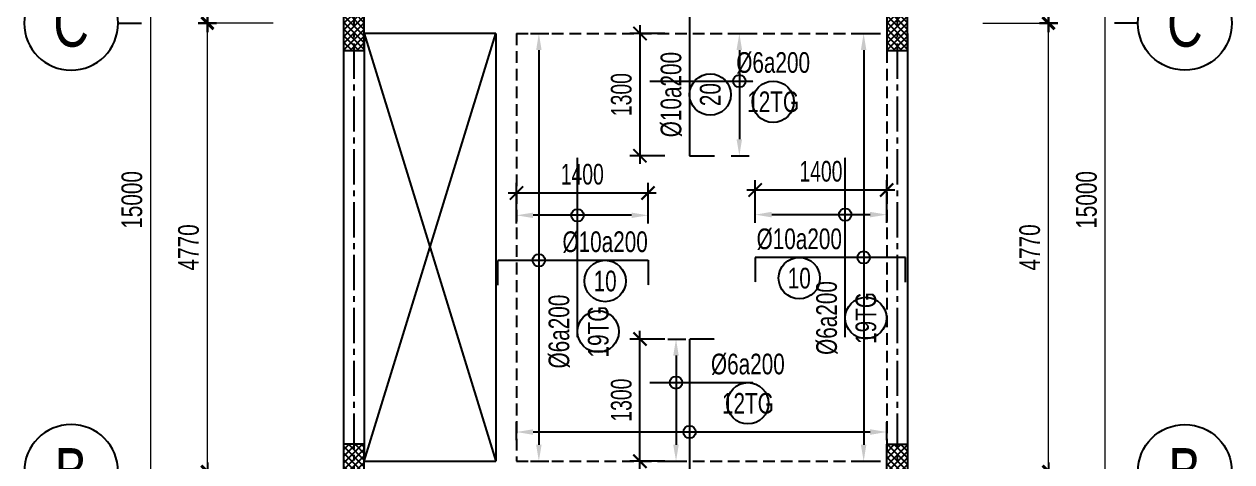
# Model space of a CAD drawing. Header units: inches. Extents: x -3538 to 66114, y -2541134 to 4288.
# Drawn here: x 15742 to 28596, y -73862 to -69207 of the extents above; entities that cross this region are included whole.
import ezdxf
from ezdxf.enums import TextEntityAlignment as Align

# ---------------------------------------------------------------- set-up
doc = ezdxf.new("R2010")
doc.units = ezdxf.units.IN
doc.header["$MEASUREMENT"] = 0
for name, pattern in [('HIDDEN', [0.375, 0.25, -0.125]), ('Xref Grid (A1)$0$CENTER2', [1.125, 0.75, -0.125, 0.125, -0.125]), ('Xref Structure Plan 2 (A1)$0$HIDDEN', [0.375, 0.25, -0.125])]:
    doc.linetypes.add(name, pattern=pattern)
doc.layers.get('DEFPOINTS').update_dxf_attribs({"color": 87})
for name, color, linetype in [('KCS_CHI', 8, 'Continuous'), ('KCS_DIM', 8, 'Continuous'), ('KCS_SOTHEP_CIRCLE', 1, 'Continuous'), ('KCS_SOTHEP_TEXT', 2, 'Continuous'), ('KCS_STEEL_TOP', 4, 'HIDDEN'), ('KCS_TEXT', 7, 'Continuous'), ('Xref Column Plan 1 (A1)$0$$0$09.COLUMN', 4, 'Continuous'), ('Xref Column Plan 1 (A1)$0$10.HATCH', 9, 'Continuous'), ('Xref Grid (A1)$0$01.AXIS', 160, 'Xref Grid (A1)$0$CENTER2'), ('Xref Grid (A1)$0$02.DIM', 8, 'Continuous'), ('Xref Structure Plan 2 (A1)$0$03.BORDER', 3, 'Continuous'), ('Xref Structure Plan 2 (A1)$0$04.HIDDEN', 8, 'Xref Structure Plan 2 (A1)$0$HIDDEN'), ('Xref Structure Plan 2 (A1)$0$11.NOTE', 8, 'Continuous')]:
    doc.layers.add(name, color=color, linetype=linetype)
doc.layers.add('Xref Column Plan 1 (A1)$0$KHUNGTEN', color=7, linetype='Continuous', lineweight=20)
doc.layers.add('Xref Structure Plan 2 (A1)$0$KHUNGTEN', color=7, linetype='Continuous', lineweight=20)
doc.styles.add('KCS_SMTEXT', font='3t-unicode.shx', dxfattribs={"width": 0.7})
doc.styles.add('Xref Grid (A1)$0$BIGTEXT', font='arial.ttf', dxfattribs={"width": 0.8})
doc.styles.add('Xref Grid (A1)$0$SMTEXT', font='3t-unicode.shx', dxfattribs={"width": 0.75})
doc.dimstyles.new('KCS_DIM88', dxfattribs={"dimscale": 88, "dimtxt": 2.5, "dimasz": 1.6, "dimexe": 1.2, "dimexo": 0, "dimgap": 1, "dimtad": 1, "dimdec": 0, "dimzin": 0, "dimdsep": 46, "dimtxsty": 'KCS_SMTEXT', "dimblk": 'ARCHTICK', "dimcen": 0, "dimdle": 1, "dimclrd": 8, "dimclre": 8, "dimclrt": 7, "dimadec": 0, "dimazin": 0, "dimtfac": 1, "dimtdec": 0, "dimtix": 1, "dimtmove": 2, "dimatfit": 3, "dimfxl": 1, "dimtolj": 1, "dimtzin": 0, "dimarcsym": 0})
doc.dimstyles.new('KCS_DIM88_LE', dxfattribs={"dimscale": 88, "dimtxt": 0.001, "dimasz": 2, "dimexe": 1.2, "dimexo": 0, "dimgap": 1, "dimtad": 1, "dimdec": 0, "dimzin": 0, "dimdsep": 46, "dimtxsty": 'KCS_SMTEXT', "dimcen": 0, "dimdle": 1, "dimclrd": 256, "dimclre": 256, "dimclrt": 2, "dimadec": 0, "dimazin": 0, "dimtfac": 1, "dimtdec": 0, "dimtix": 1, "dimtmove": 2, "dimatfit": 3, "dimfxl": 1, "dimtolj": 1, "dimtzin": 0, "dimarcsym": 0})
doc.dimstyles.new('Xref Grid (A1)$0$X1', dxfattribs={"dimtxt": 220, "dimasz": 0.8, "dimexe": 0, "dimexo": 0, "dimgap": 90, "dimtad": 1, "dimdec": 0, "dimzin": 13, "dimdsep": 46, "dimtxsty": 'Xref Grid (A1)$0$SMTEXT', "dimblk1": 'Xref Grid (A1)$0$CHEO', "dimblk2": 'Xref Grid (A1)$0$CHEO', "dimsah": 1, "dimcen": 0, "dimclrd": 256, "dimclre": 256, "dimclrt": 2, "dimadec": 0, "dimazin": 0, "dimtfac": 1, "dimtdec": 0, "dimtix": 1, "dimtmove": 2, "dimatfit": 3, "dimldrblk": 'Xref Grid (A1)$0$CHEO', "dimfxl": 1, "dimtolj": 1, "dimtzin": 13, "dimarcsym": 0})

# ---------------------------------------------------------------- blocks, each defined once
blk = doc.blocks.new('Xref Grid (A1)$0$CHEO')
at = {"layer": 'Xref Grid (A1)$0$02.DIM'}
for points in [[(-121, 0), (121, 0)], [(0, 121), (0, -121)]]:
    blk.add_lwpolyline(points, dxfattribs=at)
at = {"layer": 'Xref Grid (A1)$0$02.DIM', "const_width": 40}
blk.add_lwpolyline([(80, 80), (-80, -81)], dxfattribs=at)
blk = doc.blocks.new('*D132')
at = {"layer": 'DEFPOINTS', "color": 0, "transparency": 16777216}
for p in [(-1560, 9270), (-859, 9270), (-859, 4500)]:
    blk.add_point(p, dxfattribs=at)
at = {"layer": 'Xref Grid (A1)$0$02.DIM', "lineweight": -2, "transparency": 16777216}
for p, q in [((-859, 9270), (-1560, 9270)), ((-1560, 4501), (-1560, 9269)), ((-859, 4500), (-1560, 4500))]:
    blk.add_line(p, q, dxfattribs=at)
at = {"layer": 'Xref Grid (A1)$0$02.DIM', "lineweight": -2, "transparency": 16777216, "xscale": 0.8, "yscale": 0.8, "zscale": 0.8}
for p, rotation in [((-1560, 9270), 90), ((-1560, 4500), 270)]:
    blk.add_blockref('Xref Grid (A1)$0$CHEO', p, dxfattribs=dict(at, rotation=rotation))
at = {"layer": 'Xref Grid (A1)$0$02.DIM', "color": 2, "transparency": 16777216, "insert": (-1760, 6885), "char_height": 220, "attachment_point": 5, "rotation": 90, "style": 'Xref Grid (A1)$0$SMTEXT'}
blk.add_mtext('\\A1;4770', dxfattribs=at)
blk = doc.blocks.new('*D133')
at = {"layer": 'DEFPOINTS', "color": 0, "transparency": 16777216}
for p in [(-1560, 14780), (-859, 14780), (-859, 9270)]:
    blk.add_point(p, dxfattribs=at)
at = {"layer": 'Xref Grid (A1)$0$02.DIM', "lineweight": -2, "transparency": 16777216}
for p, q in [((-859, 14780), (-1560, 14780)), ((-1560, 9271), (-1560, 14779)), ((-859, 9270), (-1560, 9270))]:
    blk.add_line(p, q, dxfattribs=at)
at = {"layer": 'Xref Grid (A1)$0$02.DIM', "lineweight": -2, "transparency": 16777216, "xscale": 0.8, "yscale": 0.8, "zscale": 0.8}
for p, rotation in [((-1560, 14780), 90), ((-1560, 9270), 270)]:
    blk.add_blockref('Xref Grid (A1)$0$CHEO', p, dxfattribs=dict(at, rotation=rotation))
at = {"layer": 'Xref Grid (A1)$0$02.DIM', "color": 2, "transparency": 16777216, "insert": (-1760, 12025), "char_height": 220, "attachment_point": 5, "rotation": 90, "style": 'Xref Grid (A1)$0$SMTEXT'}
blk.add_mtext('\\A1;5510', dxfattribs=at)
blk = doc.blocks.new('*D135')
at = {"layer": 'DEFPOINTS', "color": 0, "transparency": 16777216}
for p in [(-2163, 14890), (-859, 14890), (-859, -110)]:
    blk.add_point(p, dxfattribs=at)
at = {"layer": 'Xref Grid (A1)$0$02.DIM', "lineweight": -2, "transparency": 16777216}
for p, q in [((-859, 14890), (-2163, 14890)), ((-2163, -110), (-2163, 14889)), ((-859, -110), (-2163, -110))]:
    blk.add_line(p, q, dxfattribs=at)
at = {"layer": 'Xref Grid (A1)$0$02.DIM', "lineweight": -2, "transparency": 16777216, "xscale": 0.8, "yscale": 0.8, "zscale": 0.8}
for p, rotation in [((-2163, 14890), 90), ((-2163, -110), 270)]:
    blk.add_blockref('Xref Grid (A1)$0$CHEO', p, dxfattribs=dict(at, rotation=rotation))
at = {"layer": 'Xref Grid (A1)$0$02.DIM', "color": 2, "transparency": 16777216, "insert": (-2363, 7390), "char_height": 220, "attachment_point": 5, "rotation": 90, "style": 'Xref Grid (A1)$0$SMTEXT'}
blk.add_mtext('\\A1;15000', dxfattribs=at)
blk = doc.blocks.new('Xref Grid (A1)$0$_Axis name')
at = {"layer": 'Xref Grid (A1)$0$02.DIM'}
blk.add_line((0, 2.5), (0, 0), dxfattribs=at)
blk.add_circle((0, 7.5), 5, dxfattribs=at)
at = {"layer": 'Xref Grid (A1)$0$02.DIM', "style": 'Xref Grid (A1)$0$BIGTEXT', "width": 0.75}
blk.add_attdef('.', text='', height=5, dxfattribs=at).set_placement((0, 7.5), align=Align.MIDDLE)
blk = doc.blocks.new('*D141')
at = {"layer": 'DEFPOINTS', "color": 0, "transparency": 16777216}
for p in [(6693, 9270), (7393, 9270), (6693, 4500)]:
    blk.add_point(p, dxfattribs=at)
at = {"layer": 'Xref Grid (A1)$0$02.DIM', "lineweight": -2, "transparency": 16777216}
for p, q in [((6693, 9270), (7393, 9270)), ((7393, 4501), (7393, 9269)), ((6693, 4500), (7393, 4500))]:
    blk.add_line(p, q, dxfattribs=at)
at = {"layer": 'Xref Grid (A1)$0$02.DIM', "lineweight": -2, "transparency": 16777216, "xscale": 0.8, "yscale": 0.8, "zscale": 0.8}
for p, rotation in [((7393, 9270), 90), ((7393, 4500), 270)]:
    blk.add_blockref('Xref Grid (A1)$0$CHEO', p, dxfattribs=dict(at, rotation=rotation))
at = {"layer": 'Xref Grid (A1)$0$02.DIM', "color": 2, "transparency": 16777216, "insert": (7193, 6885), "char_height": 220, "attachment_point": 5, "rotation": 90, "style": 'Xref Grid (A1)$0$SMTEXT'}
blk.add_mtext('\\A1;4770', dxfattribs=at)
blk = doc.blocks.new('*D142')
at = {"layer": 'DEFPOINTS', "color": 0, "transparency": 16777216}
for p in [(6773, 14780), (7393, 14780), (6693, 9270)]:
    blk.add_point(p, dxfattribs=at)
at = {"layer": 'Xref Grid (A1)$0$02.DIM', "lineweight": -2, "transparency": 16777216}
for p, q in [((6773, 14780), (7393, 14780)), ((7393, 9271), (7393, 14779)), ((6693, 9270), (7393, 9270))]:
    blk.add_line(p, q, dxfattribs=at)
at = {"layer": 'Xref Grid (A1)$0$02.DIM', "lineweight": -2, "transparency": 16777216, "xscale": 0.8, "yscale": 0.8, "zscale": 0.8}
for p, rotation in [((7393, 14780), 90), ((7393, 9270), 270)]:
    blk.add_blockref('Xref Grid (A1)$0$CHEO', p, dxfattribs=dict(at, rotation=rotation))
at = {"layer": 'Xref Grid (A1)$0$02.DIM', "color": 2, "transparency": 16777216, "insert": (7193, 12025), "char_height": 220, "attachment_point": 5, "rotation": 90, "style": 'Xref Grid (A1)$0$SMTEXT'}
blk.add_mtext('\\A1;5510', dxfattribs=at)
blk = doc.blocks.new('*D143')
at = {"layer": 'DEFPOINTS', "color": 0, "transparency": 16777216}
for p in [(6773, 14890), (7997, 14890), (6693, -110)]:
    blk.add_point(p, dxfattribs=at)
at = {"layer": 'Xref Grid (A1)$0$02.DIM', "lineweight": -2, "transparency": 16777216}
for p, q in [((6773, 14890), (7997, 14890)), ((7997, -109), (7997, 14889)), ((6693, -110), (7997, -110))]:
    blk.add_line(p, q, dxfattribs=at)
at = {"layer": 'Xref Grid (A1)$0$02.DIM', "lineweight": -2, "transparency": 16777216, "xscale": 0.8, "yscale": 0.8, "zscale": 0.8}
for p, rotation in [((7997, 14890), 90), ((7997, -110), 270)]:
    blk.add_blockref('Xref Grid (A1)$0$CHEO', p, dxfattribs=dict(at, rotation=rotation))
at = {"layer": 'Xref Grid (A1)$0$02.DIM', "color": 2, "transparency": 16777216, "insert": (7797, 7390), "char_height": 220, "attachment_point": 5, "rotation": 90, "style": 'Xref Grid (A1)$0$SMTEXT'}
blk.add_mtext('\\A1;15000', dxfattribs=at)
blk = doc.blocks.new('_ArchTick')
at = {"color": 0, "linetype": 'ByBlock', "const_width": 0.15}
blk.add_lwpolyline([(-0.5, -0.5), (0.5, 0.5)], dxfattribs=at)
blk = doc.blocks.new('*D229')
at = {"layer": 'DEFPOINTS', "color": 0, "transparency": 16777216}
for p in [(22560, -69306), (22296, -70606), (22560, -70606)]:
    blk.add_point(p, dxfattribs=at)
at = {"layer": 'KCS_DIM', "color": 8, "lineweight": -2, "transparency": 16777216}
for p, q in [((22296, -69218), (22296, -70694)), ((22560, -69306), (22190, -69306)), ((22560, -70606), (22190, -70606))]:
    blk.add_line(p, q, dxfattribs=at)
at = {"layer": 'KCS_DIM', "color": 8, "lineweight": -2, "transparency": 16777216, "xscale": 140.8, "yscale": 140.8, "zscale": 140.8}
for p, rotation in [((22296, -69306), 90), ((22296, -70606), 270)]:
    blk.add_blockref('_ArchTick', p, dxfattribs=dict(at, rotation=rotation))
at = {"layer": 'KCS_DIM', "color": 7, "transparency": 16777216, "insert": (22098, -69956), "char_height": 220, "attachment_point": 5, "rotation": 90, "style": 'KCS_SMTEXT'}
blk.add_mtext('\\A1;1300', dxfattribs=at)
blk = doc.blocks.new('*D233')
at = {"layer": 'DEFPOINTS', "color": 0, "transparency": 16777216}
for p in [(22296, -72556), (22560, -72556), (22560, -73856)]:
    blk.add_point(p, dxfattribs=at)
at = {"layer": 'KCS_DIM', "color": 8, "lineweight": -2, "transparency": 16777216}
for p, q in [((22296, -73944), (22296, -72468)), ((22560, -72556), (22190, -72556)), ((22560, -73856), (22190, -73856))]:
    blk.add_line(p, q, dxfattribs=at)
at = {"layer": 'KCS_DIM', "color": 8, "lineweight": -2, "transparency": 16777216, "xscale": 140.8, "yscale": 140.8, "zscale": 140.8}
for p, rotation in [((22296, -72556), 90), ((22296, -73856), 270)]:
    blk.add_blockref('_ArchTick', p, dxfattribs=dict(at, rotation=rotation))
at = {"layer": 'KCS_DIM', "color": 7, "transparency": 16777216, "insert": (22098, -73206), "char_height": 220, "attachment_point": 5, "rotation": 90, "style": 'KCS_SMTEXT'}
blk.add_mtext('\\A1;1300', dxfattribs=at)
blk = doc.blocks.new('*D234')
at = {"layer": 'DEFPOINTS', "color": 0, "transparency": 16777216}
for p in [(20982, -73633), (24922, -73545), (24922, -73633)]:
    blk.add_point(p, dxfattribs=at)
at = {"layer": 'KCS_DIM', "lineweight": -2, "transparency": 16777216}
for p, q in [((20982, -73633), (20982, -73440)), ((24922, -73633), (24922, -73440)), ((21158, -73545), (24746, -73545))]:
    blk.add_line(p, q, dxfattribs=at)
at = {"layer": 'KCS_DIM', "transparency": 16777216}
for points in [[(21158, -73516), (21158, -73575), (20982, -73545)], [(24746, -73516), (24746, -73575), (24922, -73545)]]:
    blk.add_solid(points, dxfattribs=at)
at = {"layer": 'KCS_DIM', "color": 2, "transparency": 16777216, "insert": (22952, -73457), "char_height": 0.088, "attachment_point": 5, "style": 'KCS_SMTEXT'}
blk.add_mtext('\\A1;3940', dxfattribs=at)
blk = doc.blocks.new('*D240')
at = {"layer": 'DEFPOINTS', "color": 0, "transparency": 16777216}
for p in [(22382, -71002), (20982, -71266), (22382, -71266)]:
    blk.add_point(p, dxfattribs=at)
at = {"layer": 'KCS_DIM', "color": 8, "lineweight": -2, "transparency": 16777216}
for p, q in [((20982, -71266), (20982, -70896)), ((22382, -71266), (22382, -70896)), ((20894, -71002), (22470, -71002))]:
    blk.add_line(p, q, dxfattribs=at)
at = {"layer": 'KCS_DIM', "color": 8, "lineweight": -2, "transparency": 16777216, "xscale": 140.8, "yscale": 140.8, "zscale": 140.8, "rotation": 180}
blk.add_blockref('_ArchTick', (20982, -71002), dxfattribs=at)
at = {"layer": 'KCS_DIM', "color": 8, "lineweight": -2, "transparency": 16777216, "xscale": 140.8, "yscale": 140.8, "zscale": 140.8}
blk.add_blockref('_ArchTick', (22382, -71002), dxfattribs=at)
at = {"layer": 'KCS_DIM', "color": 7, "transparency": 16777216, "insert": (21682, -70804), "char_height": 220, "attachment_point": 5, "style": 'KCS_SMTEXT'}
blk.add_mtext('\\A1;1400', dxfattribs=at)
blk = doc.blocks.new('*D241')
at = {"layer": 'DEFPOINTS', "color": 0, "transparency": 16777216}
for p in [(21132, -69306), (21132, -73856), (21220, -73856)]:
    blk.add_point(p, dxfattribs=at)
at = {"layer": 'KCS_DIM', "lineweight": -2, "transparency": 16777216}
for p, q in [((21132, -69306), (21326, -69306)), ((21220, -69482), (21220, -73680)), ((21132, -73856), (21326, -73856))]:
    blk.add_line(p, q, dxfattribs=at)
at = {"layer": 'KCS_DIM', "transparency": 16777216}
for points in [[(21191, -69482), (21249, -69482), (21220, -69306)], [(21191, -73680), (21249, -73680), (21220, -73856)]]:
    blk.add_solid(points, dxfattribs=at)
at = {"layer": 'KCS_DIM', "color": 2, "transparency": 16777216, "insert": (21132, -71581), "char_height": 0.088, "attachment_point": 5, "rotation": 90, "style": 'KCS_SMTEXT'}
blk.add_mtext('\\A1;4550', dxfattribs=at)
blk = doc.blocks.new('*D242')
at = {"layer": 'DEFPOINTS', "color": 0, "transparency": 16777216}
for p in [(23522, -70971), (23522, -71235), (24922, -71235)]:
    blk.add_point(p, dxfattribs=at)
at = {"layer": 'KCS_DIM', "color": 8, "lineweight": -2, "transparency": 16777216}
for p, q in [((23522, -71235), (23522, -70865)), ((24922, -71235), (24922, -70865)), ((25010, -70971), (23434, -70971))]:
    blk.add_line(p, q, dxfattribs=at)
at = {"layer": 'KCS_DIM', "color": 8, "lineweight": -2, "transparency": 16777216, "xscale": 140.8, "yscale": 140.8, "zscale": 140.8, "rotation": 180}
blk.add_blockref('_ArchTick', (23522, -70971), dxfattribs=at)
at = {"layer": 'KCS_DIM', "color": 8, "lineweight": -2, "transparency": 16777216, "xscale": 140.8, "yscale": 140.8, "zscale": 140.8}
blk.add_blockref('_ArchTick', (24922, -70971), dxfattribs=at)
at = {"layer": 'KCS_DIM', "color": 7, "transparency": 16777216, "insert": (24222, -70773), "char_height": 220, "attachment_point": 5, "style": 'KCS_SMTEXT'}
blk.add_mtext('\\A1;1400', dxfattribs=at)
blk = doc.blocks.new('*D243')
at = {"layer": 'DEFPOINTS', "color": 0, "transparency": 16777216}
for p in [(24589, -69306), (24589, -73856), (24677, -73856)]:
    blk.add_point(p, dxfattribs=at)
at = {"layer": 'KCS_DIM', "lineweight": -2, "transparency": 16777216}
for p, q in [((24589, -69306), (24782, -69306)), ((24677, -69482), (24677, -73680)), ((24589, -73856), (24782, -73856))]:
    blk.add_line(p, q, dxfattribs=at)
at = {"layer": 'KCS_DIM', "transparency": 16777216}
for points in [[(24647, -69482), (24706, -69482), (24677, -69306)], [(24647, -73680), (24706, -73680), (24677, -73856)]]:
    blk.add_solid(points, dxfattribs=at)
at = {"layer": 'KCS_DIM', "color": 2, "transparency": 16777216, "insert": (24589, -71581), "char_height": 0.088, "attachment_point": 5, "rotation": 90, "style": 'KCS_SMTEXT'}
blk.add_mtext('\\A1;4550', dxfattribs=at)
blk = doc.blocks.new('*D219')
at = {"layer": 'DEFPOINTS', "color": 0, "transparency": 16777216}
for p in [(23266, -69306), (23266, -70606), (23354, -70606)]:
    blk.add_point(p, dxfattribs=at)
at = {"layer": 'KCS_DIM', "lineweight": -2, "transparency": 16777216}
for p, q in [((23266, -69306), (23459, -69306)), ((23354, -69482), (23354, -70430)), ((23266, -70606), (23459, -70606))]:
    blk.add_line(p, q, dxfattribs=at)
at = {"layer": 'KCS_DIM', "transparency": 16777216}
for points in [[(23324, -69482), (23383, -69482), (23354, -69306)], [(23324, -70430), (23383, -70430), (23354, -70606)]]:
    blk.add_solid(points, dxfattribs=at)
at = {"layer": 'KCS_DIM', "color": 2, "transparency": 16777216, "insert": (23266, -69956), "char_height": 0.088, "attachment_point": 5, "rotation": 90, "style": 'KCS_SMTEXT'}
blk.add_mtext('\\A1;1300', dxfattribs=at)
blk = doc.blocks.new('*D218')
at = {"layer": 'DEFPOINTS', "color": 0, "transparency": 16777216}
for p in [(22592, -72556), (22592, -73856), (22680, -73856)]:
    blk.add_point(p, dxfattribs=at)
at = {"layer": 'KCS_DIM', "lineweight": -2, "transparency": 16777216}
for p, q in [((22592, -72556), (22785, -72556)), ((22680, -72732), (22680, -73680)), ((22592, -73856), (22785, -73856))]:
    blk.add_line(p, q, dxfattribs=at)
at = {"layer": 'KCS_DIM', "transparency": 16777216}
for points in [[(22650, -72732), (22709, -72732), (22680, -72556)], [(22650, -73680), (22709, -73680), (22680, -73856)]]:
    blk.add_solid(points, dxfattribs=at)
at = {"layer": 'KCS_DIM', "color": 2, "transparency": 16777216, "insert": (22592, -73206), "char_height": 0.088, "attachment_point": 5, "rotation": 90, "style": 'KCS_SMTEXT'}
blk.add_mtext('\\A1;1300', dxfattribs=at)
blk = doc.blocks.new('*D215')
at = {"layer": 'DEFPOINTS', "color": 0, "transparency": 16777216}
for p in [(20982, -71240), (20982, -71328), (22382, -71328)]:
    blk.add_point(p, dxfattribs=at)
at = {"layer": 'KCS_DIM', "lineweight": -2, "transparency": 16777216}
for p, q in [((20982, -71328), (20982, -71135)), ((22382, -71328), (22382, -71135)), ((22206, -71240), (21158, -71240))]:
    blk.add_line(p, q, dxfattribs=at)
at = {"layer": 'KCS_DIM', "transparency": 16777216}
for points in [[(21158, -71211), (21158, -71269), (20982, -71240)], [(22206, -71211), (22206, -71269), (22382, -71240)]]:
    blk.add_solid(points, dxfattribs=at)
at = {"layer": 'KCS_DIM', "color": 2, "transparency": 16777216, "insert": (21682, -71152), "char_height": 0.088, "attachment_point": 5, "style": 'KCS_SMTEXT'}
blk.add_mtext('\\A1;1400', dxfattribs=at)
blk = doc.blocks.new('*D217')
at = {"layer": 'DEFPOINTS', "color": 0, "transparency": 16777216}
for p in [(23522, -71321), (24922, -71233), (24922, -71321)]:
    blk.add_point(p, dxfattribs=at)
at = {"layer": 'KCS_DIM', "lineweight": -2, "transparency": 16777216}
for p, q in [((23522, -71321), (23522, -71127)), ((24922, -71321), (24922, -71127)), ((23698, -71233), (24746, -71233))]:
    blk.add_line(p, q, dxfattribs=at)
at = {"layer": 'KCS_DIM', "transparency": 16777216}
for points in [[(23698, -71203), (23698, -71262), (23522, -71233)], [(24746, -71203), (24746, -71262), (24922, -71233)]]:
    blk.add_solid(points, dxfattribs=at)
at = {"layer": 'KCS_DIM', "color": 2, "transparency": 16777216, "insert": (24222, -71145), "char_height": 0.088, "attachment_point": 5, "style": 'KCS_SMTEXT'}
blk.add_mtext('\\A1;1400', dxfattribs=at)
blk = doc.blocks.new('Xref Grid (A1)')
at = {"layer": 'Xref Grid (A1)$0$01.AXIS', "ltscale": 500}
for p, q in [((0, 15804.1), (0, -2571.1)), ((5780, 15804.1), (5780, -2571.1))]:
    blk.add_line(p, q, dxfattribs=at)
ref = blk.add_blockref('Xref Grid (A1)$0$_Axis name', (-2260.2, 9270), dxfattribs=dict(xscale=-100.0000000000006, yscale=100.0000000000006, zscale=100, rotation=90))
ref.add_attrib('.', 'C', dxfattribs={"layer": 'Xref Grid (A1)$0$02.DIM', "height": 500, "style": 'Xref Grid (A1)$0$BIGTEXT', "width": 0.75}).set_placement((-3010.2, 9270), align=Align.MIDDLE)
ref = blk.add_blockref('Xref Grid (A1)$0$_Axis name', (8093.6, 9270), dxfattribs=dict(xscale=100, yscale=100, zscale=100, rotation=270))
ref.add_attrib('.', 'C', dxfattribs={"layer": 'Xref Grid (A1)$0$02.DIM', "height": 500, "style": 'Xref Grid (A1)$0$BIGTEXT', "width": 0.75}).set_placement((8843.6, 9270), align=Align.MIDDLE)
ref = blk.add_blockref('Xref Grid (A1)$0$_Axis name', (-2260.2, 4500), dxfattribs=dict(xscale=-100.0000000000006, yscale=100.0000000000006, zscale=100, rotation=90))
ref.add_attrib('.', 'B', dxfattribs={"layer": 'Xref Grid (A1)$0$02.DIM', "height": 500, "style": 'Xref Grid (A1)$0$BIGTEXT', "width": 0.75}).set_placement((-3010.2, 4500), align=Align.MIDDLE)
ref = blk.add_blockref('Xref Grid (A1)$0$_Axis name', (8093.6, 4500), dxfattribs=dict(xscale=100, yscale=100, zscale=100, rotation=270))
ref.add_attrib('.', 'B', dxfattribs={"layer": 'Xref Grid (A1)$0$02.DIM', "height": 500, "style": 'Xref Grid (A1)$0$BIGTEXT', "width": 0.75}).set_placement((8843.6, 4500), align=Align.MIDDLE)
at = {"layer": 'Xref Grid (A1)$0$02.DIM'}
for base, p1, p2, angle, picture, middle in [((-2163.4132, 14890), (-859.1619, -110.4772), (-859.1619, 14890), 90, '*D135', (-2363.4132, 7389.7614)), ((7996.9, 14890), (6692.6, -110), (6772.6, 14890), 90, '*D143', (7796.9, 7390)), ((-1559.7, 14780), (-859.2, 9270), (-859.2, 14780), 270, '*D133', (-1759.7, 12025)), ((7393.2, 14780), (6692.6, 9270), (6772.6, 14780), 270, '*D142', (7193.2, 12025)), ((-1559.7, 9270), (-859.2, 4500), (-859.2, 9270), 270, '*D132', (-1759.7, 6885)), ((7393.2, 9270), (6692.6, 4500), (6692.6, 9270), 270, '*D141', (7193.2, 6885))]:
    dim = blk.add_linear_dim(base=base, p1=p1, p2=p2, angle=angle, dimstyle='Xref Grid (A1)$0$X1', dxfattribs=at)
    dim.commit()
    dim.dimension.update_dxf_attribs({"geometry": picture, "text_midpoint": middle})
blk = doc.blocks.new('Xref Column Plan 1 (A1)')
at = {"layer": 'Xref Column Plan 1 (A1)$0$10.HATCH'}
h = blk.add_hatch(dxfattribs=at)
h.set_pattern_fill('ANSI37', color=256, scale=400)
h.set_pattern_definition([(45, (-790.083, 16438.03), (-35.35534, 35.35534), []), (135, (-790.083, 16438.03), (-35.35534, -35.35534), [])])
h.paths.add_polyline_path([(110, 9379), (-110, 9379), (-110, 8979), (110, 8979)])
h = blk.add_hatch(dxfattribs=at)
h.set_pattern_fill('ANSI37', color=256, scale=400)
h.set_pattern_definition([(45, (4989.917, 16438.03), (-35.35534, 35.35534), []), (135, (4989.917, 16438.03), (-35.35534, -35.35534), [])])
h.paths.add_polyline_path([(5890, 9379), (5670, 9379), (5670, 8979), (5890, 8979)])
h = blk.add_hatch(dxfattribs=at)
h.set_pattern_fill('ANSI37', color=256, scale=400)
h.set_pattern_definition([(45, (4489.917, 11668.026), (-35.35534, 35.35534), []), (135, (4489.917, 11668.026), (-35.35534, -35.35534), [])])
h.paths.add_polyline_path([(-110, 4389), (110, 4389), (110, 4789), (-110, 4789)])
h = blk.add_hatch(dxfattribs=at)
h.set_pattern_fill('ANSI37', color=256, scale=400)
h.set_pattern_definition([(45, (4989.917, 11668.03), (-35.35534, 35.35534), []), (135, (4989.917, 11668.03), (-35.35534, -35.35534), [])])
h.paths.add_polyline_path([(5890, 4389), (5670, 4389), (5670, 4789), (5890, 4789)])
at = {"layer": 'Xref Column Plan 1 (A1)$0$$0$09.COLUMN'}
for points in [[(110, 9379), (-110, 9379), (-110, 8979), (110, 8979)], [(5890, 9379), (5670, 9379), (5670, 8979), (5890, 8979)], [(-110, 4389), (110, 4389), (110, 4789), (-110, 4789)], [(5890, 4389), (5670, 4389), (5670, 4789), (5890, 4789)]]:
    blk.add_lwpolyline(points, close=True, dxfattribs=at)
at = {"layer": 'Xref Column Plan 1 (A1)$0$KHUNGTEN'}
blk.add_blockref('Xref Grid (A1)', (0, -1), dxfattribs=at)
blk = doc.blocks.new('Xref Structure Plan 2 (A1)')
at = {"layer": 'Xref Structure Plan 2 (A1)$0$03.BORDER'}
for p, q in [((-110, 9159), (-110, 4789)), ((110, 9159), (110, 4647)), ((1510, 9159), (110, 9159)), ((1510, 9159), (1510, 4609)), ((5890, 9159), (5890, 4789)), ((110, 4609), (1510, 4609))]:
    blk.add_line(p, q, dxfattribs=at)
at = {"layer": 'Xref Structure Plan 2 (A1)$0$04.HIDDEN', "ltscale": 500}
for p, q in [((1730, 9159), (5670, 9159)), ((1730, 9159), (1730, 4609)), ((5670, 9159), (5670, 4647)), ((1730, 4609), (5670, 4609))]:
    blk.add_line(p, q, dxfattribs=at)
at = {"layer": 'Xref Structure Plan 2 (A1)$0$11.NOTE'}
for p, q in [((110, 4609), (1510, 9159)), ((110, 9159), (1510, 4609))]:
    blk.add_line(p, q, dxfattribs=at)
at = {"layer": 'Xref Structure Plan 2 (A1)$0$KHUNGTEN'}
blk.add_blockref('Xref Column Plan 1 (A1)', (0, 0), dxfattribs=at)

msp = doc.modelspace()

# ---------------------------------------------------------------- linework, layer by layer
at = {"layer": 'KCS_CHI'}
for centre in [(23353.6, -69812.3), (21631.4, -71240.1), (24480.2, -71232.7), (21220, -71718.9), (24676.7, -71688.1), (22679.8, -73019.7), (22823.9, -73545.4)]:
    msp.add_circle(centre, 66, dxfattribs=at)
at = {"layer": 'KCS_SOTHEP_CIRCLE'}
for centre in [(23043.9, -69955.8), (23713.6, -70032.3), (21925.4, -71938.9), (23991.7, -71908.1), (24700.2, -72332.3), (21851.4, -72476.6), (23444.5, -73239.7)]:
    msp.add_circle(centre, 220, dxfattribs=at)
at = {"layer": 'KCS_STEEL_TOP'}
for points in [[(23087.9, -67785.8), (22823.9, -67785.8), (22823.9, -70605.8), (23087.9, -70605.8)], [(22402, -69812.3), (23502, -69812.3)], [(21631.4, -72535.8), (21631.4, -70625.8)], [(24480.2, -72535.8), (24480.2, -70625.8)], [(20782, -71982.9), (20782, -71718.9), (22382, -71718.9), (22382, -71982.9)], [(25122, -71952.1), (25122, -71688.1), (23522, -71688.1), (23522, -71952.1)], [(23087.9, -72555.8), (22823.9, -72555.8), (22823.9, -75375.8), (23087.9, -75375.8)], [(22402, -73019.7), (23502, -73019.7)]]:
    msp.add_lwpolyline(points, dxfattribs=at)

# ---------------------------------------------------------------- block references
msp.add_blockref('Xref Structure Plan 2 (A1)', (19252, -78465.1), dxfattribs=at)

# ---------------------------------------------------------------- texts
at = {"layer": 'KCS_SOTHEP_TEXT', "style": 'KCS_SMTEXT', "width": 0.75}
for s, p in [('20', (23043.9, -69955.8)), ('19TG', (24700.2, -72332.3)), ('19TG', (21851.4, -72476.6))]:
    msp.add_text(s, height=220, rotation=90, dxfattribs=at).set_placement(p, align=Align.MIDDLE_CENTER)
for s, p in [('12TG', (23713.6, -70032.3)), ('10', (21925.4, -71938.9)), ('10', (23991.7, -71908.1)), ('12TG', (23444.5, -73239.7))]:
    msp.add_text(s, height=220, dxfattribs=at).set_placement(p, align=Align.MIDDLE_CENTER)
at = {"layer": 'KCS_TEXT', "style": 'KCS_SMTEXT', "width": 0.75}
for s, p in [('%%c10a200', (22735.9, -69955.8)), ('%%c6a200', (24392.2, -72332.3)), ('%%c6a200', (21543.4, -72476.6))]:
    msp.add_text(s, height=220, rotation=90, dxfattribs=at).set_placement(p, align=Align.CENTER)
for s, p in [('%%c6a200', (23713.6, -69724.3)), ('%%c10a200', (21925.4, -71630.9)), ('%%c10a200', (23991.7, -71600.1)), ('%%c6a200', (23444.5, -72931.7))]:
    msp.add_text(s, height=220, dxfattribs=at).set_placement(p, align=Align.CENTER)

# ---------------------------------------------------------------- dimensions: what is measured, and where the dimension line sits
at = {"layer": 'KCS_DIM'}
for p1, p2, distance, dimstyle, picture, middle in [((22559.9, -69305.8), (22559.9, -70605.8), -264, 'KCS_DIM88', '*D229', (22097.9, -69955.8)), ((21132, -69305.8), (21132, -73855.8), 88, 'KCS_DIM88_LE', '*D241', (21131.9, -71580.8)), ((23265.6, -69305.8), (23265.6, -70605.8), 88, 'KCS_DIM88_LE', '*D219', (23265.5, -69955.8)), ((24588.7, -69305.8), (24588.7, -73855.8), 88, 'KCS_DIM88_LE', '*D243', (24588.6, -71580.8)), ((20982, -71265.9), (22382, -71265.9), 264, 'KCS_DIM88', '*D240', (21682, -70803.9)), ((24922, -71235.1), (23522, -71235.1), -264, 'KCS_DIM88', '*D242', (24222, -70773.1)), ((22382, -71328.1), (20982, -71328.1), -88, 'KCS_DIM88_LE', '*D215', (21682, -71152.1)), ((23522, -71320.7), (24922, -71320.7), 88, 'KCS_DIM88_LE', '*D217', (24222, -71144.7)), ((22559.9, -73855.8), (22559.9, -72555.8), 264, 'KCS_DIM88', '*D233', (22097.9, -73205.8)), ((22591.8, -72555.8), (22591.8, -73855.8), 88, 'KCS_DIM88_LE', '*D218', (22591.8, -73205.8)), ((20982, -73633.4), (24922, -73633.4), 88, 'KCS_DIM88_LE', '*D234', (22952, -73457.4))]:
    dim = msp.add_aligned_dim(p1=p1, p2=p2, distance=distance, dimstyle=dimstyle, dxfattribs=at)
    dim.commit()
    dim.dimension.update_dxf_attribs({"geometry": picture, "text_midpoint": middle})

doc.saveas('drawing.dxf')
